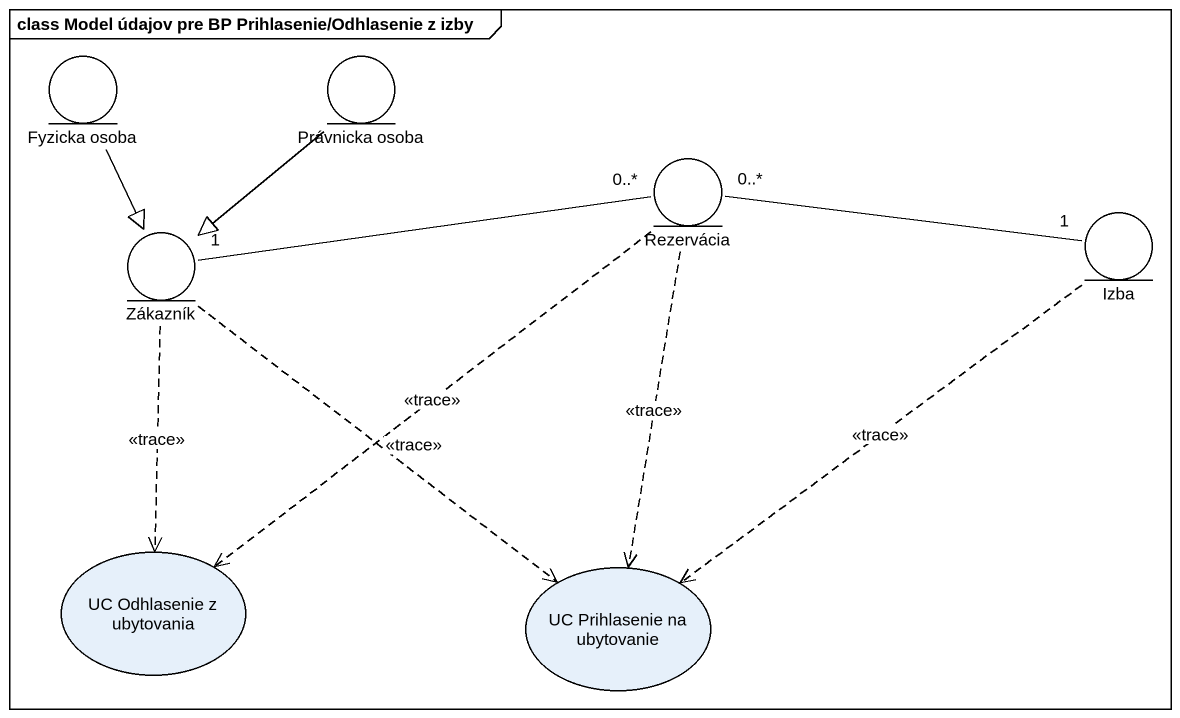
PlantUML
@startuml
mainframe class Model údajov pre BP Prihlasenie/Odhlasenie z izby
entity "Fyzicka osoba" as Fyzicka_osoba
entity "Právnicka osoba" as Právnicka_osoba
entity Rezervácia
entity Zákazník
entity Izba
usecase "UC Odhlasenie z ubytovania" as UC_Odhlasenie_z_ubytovania
usecase "UC Prihlasenie na ubytovanie" as UC_Prihlasenie_na_ubytovanie
Fyzicka_osoba --|> Zákazník
Právnicka_osoba --|> Zákazník
Rezervácia "0..*" -left- "1" Zákazník
Rezervácia "0..*" -right- "1" Izba
Rezervácia ..> UC_Odhlasenie_z_ubytovania : <<trace>>
Rezervácia ..> UC_Prihlasenie_na_ubytovanie : <<trace>>
Zákazník ..> UC_Odhlasenie_z_ubytovania : <<trace>>
Zákazník ..> UC_Prihlasenie_na_ubytovanie : <<trace>>
Izba ..> UC_Prihlasenie_na_ubytovanie : <<trace>>
@enduml
